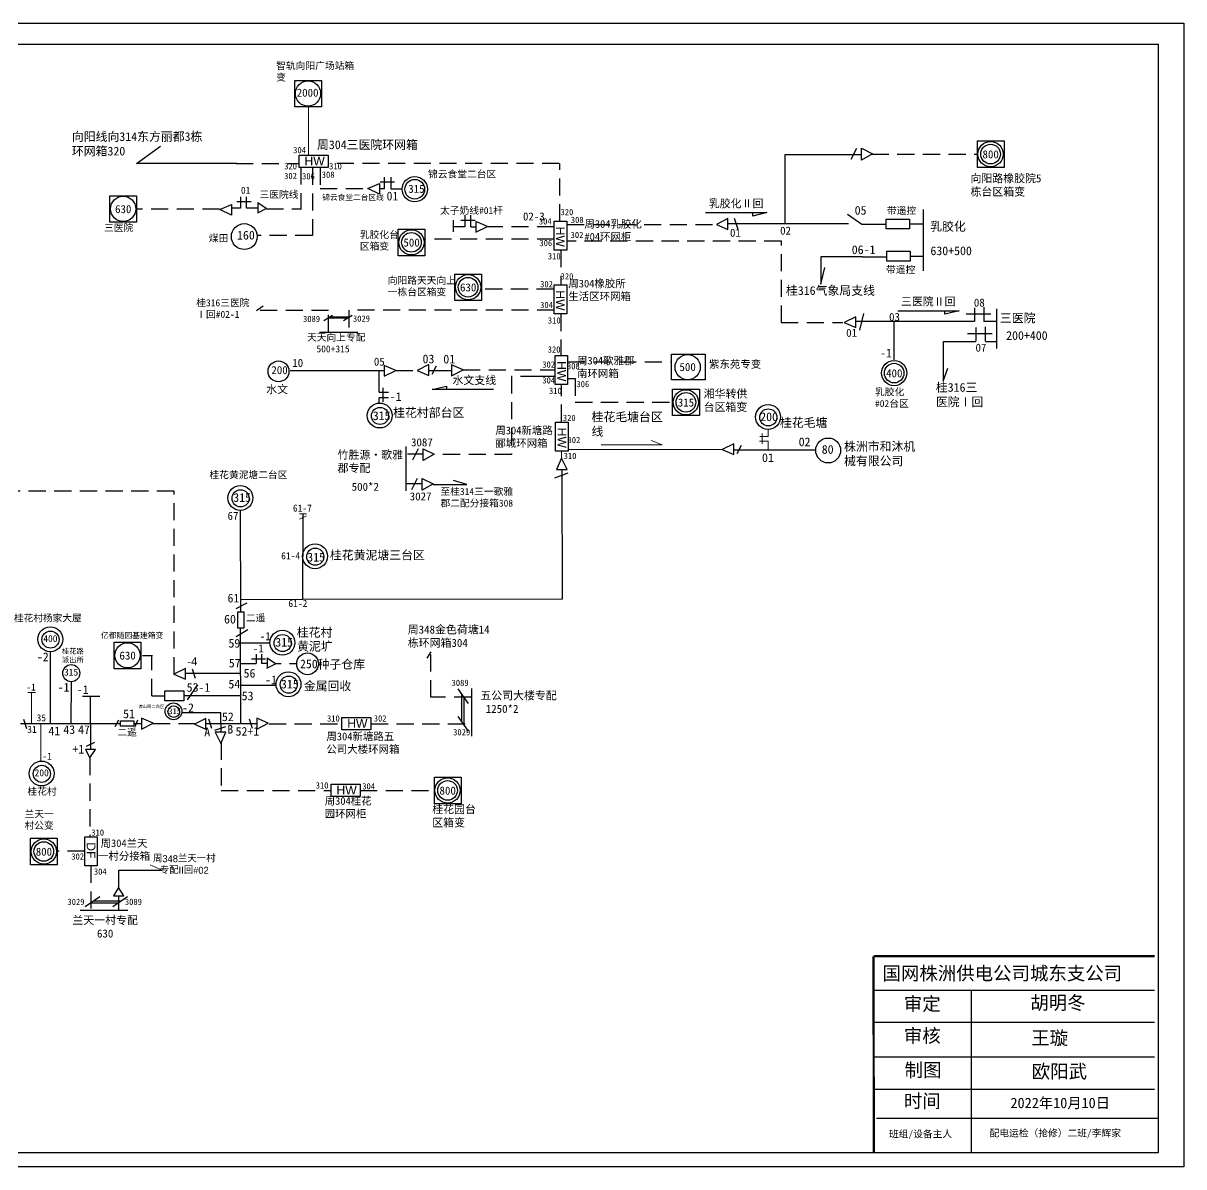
# Model space of a CAD drawing. Extents: x -53 to 460, y -66 to 263.
# Drawn here: x 126.3 to 459.8, y -65.8 to 262.8 of the extents above; entities that cross this region are included whole.
import ezdxf

# ---------------------------------------------------------------- set-up
doc = ezdxf.new("R2010")
doc.units = 0
doc.header["$LTSCALE"] = 0.774411
doc.linetypes.add('DASHED2', pattern=[9.525, 6.35, -3.175])
doc.layers.get('0').update_dxf_attribs({"linetype": 'CONTINUOUS'})
doc.layers.add('0-RefEdit0', color=7, linetype='CONTINUOUS')
doc.layers.add('Layer2', color=1, linetype='CONTINUOUS')
doc.styles.add('hztxt_txtstyle_2.00_0_0', font='', dxfattribs={"height": 2, "bigfont": 'hztxt.shx'})
doc.styles.add('SimSun_txtstyle_1.50_0_0', font='simsun.ttc', dxfattribs={"height": 1.5})
doc.styles.add('SimSun_txtstyle_1.60_0_0', font='', dxfattribs={"height": 1.6})
doc.styles.add('SimSun_txtstyle_1.80_0_0', font='', dxfattribs={"height": 1.8})
doc.styles.add('SimSun_txtstyle_1.98_0_0', font='simsun.ttc', dxfattribs={"height": 1.983748})
doc.styles.add('SimSun_txtstyle_2.00_0_0', font='', dxfattribs={"height": 2})
doc.styles.add('SimSun_txtstyle_2.30_0_0', font='', dxfattribs={"height": 2.3})
doc.styles.add('SimSun_txtstyle_2.50_0_0', font='', dxfattribs={"height": 2.5})
doc.styles.add('SimSun_txtstyle_200.00_0_0200', font='simsun.ttc', dxfattribs={"height": 200})
doc.styles.add('SimSun_txtstyle_3.00_0_0', font='', dxfattribs={"height": 3})
doc.styles.add('SimSun_txtstyle_3.88_0_0', font='simsun.ttc', dxfattribs={"height": 3.884102})
doc.styles.get("Standard").update_dxf_attribs({"font": '', "height": 2.5})
doc.styles.add('字体', font='', dxfattribs={"height": 2.5})
doc.styles.add('宋体_txtstyle_2.00_0_0', font='', dxfattribs={"height": 2})
doc.styles.add('宋体_txtstyle_200.00_0_0200', font='', dxfattribs={"height": 200})
doc.styles.add('宋体_txtstyle_3.00_0_0', font='SIMSUN.TTC', dxfattribs={"height": 3})
doc.styles.get('hztxt_txtstyle_2.00_0_0').set_extended_font_data('hztxt')
doc.styles.get('SimSun_txtstyle_1.60_0_0').set_extended_font_data('SimSun')
doc.styles.get('SimSun_txtstyle_1.80_0_0').set_extended_font_data('SimSun')
doc.styles.get('SimSun_txtstyle_2.00_0_0').set_extended_font_data('SimSun')
doc.styles.get('SimSun_txtstyle_2.30_0_0').set_extended_font_data('SimSun')
doc.styles.get('SimSun_txtstyle_2.50_0_0').set_extended_font_data('SimSun')
doc.styles.get('SimSun_txtstyle_3.00_0_0').set_extended_font_data('SimSun')
doc.styles.get('Standard').set_extended_font_data('SimSun')
doc.styles.get('字体').set_extended_font_data('SimSun')
doc.styles.get('宋体_txtstyle_2.00_0_0').set_extended_font_data('宋体')
doc.styles.get('宋体_txtstyle_200.00_0_0200').set_extended_font_data('宋体')

msp = doc.modelspace()

# ---------------------------------------------------------------- linework, layer by layer
at = {"color": 7, "linetype": 'Continuous', "lineweight": 0, "ltscale": 0.931907}
msp.add_line((208.27, 224.86), (208.27, 238.54), dxfattribs=at)
at = {"color": 0}
for p, q in [((158.83, 222.49), (165.75, 227.4)), ((345.24, 205.18), (345.24, 225.06)), ((345.24, 225.06), (367.07, 225.06)), ((187.64, 222.49), (158.83, 222.49)), ((330.57, 206.78), (331.65, 203.62)), ((193.27, 180.2), (195.28, 181.54)), ((215.13, 178.78), (212.62, 177.27)), ((214.04, 178.07), (219.58, 178.07)), ((214.52, 178.36), (220.07, 178.36)), ((220.8, 178.78), (218.29, 177.27)), ((376.47, 176.86), (376.47, 166.06)), ((211.43, 174.01), (222.47, 174.01)), ((228.5, 162.98), (228.5, 156.73)), ((242.83, 163.01), (249.36, 163.01)), ((188.72, 97.19), (206.64, 97.23)), ((243.43, 82.14), (242.28, 80.29)), ((174.81, 77.22), (175.67, 74.52)), ((188.5, 75.92), (172.87, 75.92)), ((176.34, 72.61), (173.41, 68.31)), ((143.28, 69.38), (148.29, 69.38)), ((172.43, 69.62), (188.77, 69.62)), ((252.35, 61.89), (252.35, 69.75)), ((253, 61.05), (253, 68.89)), ((183.09, 64.6), (171.84, 64.6)), ((183.05, 61.44), (183.05, 64.6)), ((126.34, 62.75), (127.21, 60.06)), ((145.62, 61.43), (145.62, 54.04)), ((179.55, 62.84), (180.42, 60.15)), ((181.31, 59.6), (184.55, 60.63)), ((183.05, 61.53), (183.05, 59.1)), ((188.83, 61.49), (193.41, 61.49)), ((192.19, 60.08), (191.32, 62.78)), ((153.74, 14.43), (153.74, 19.35)), ((153.74, 19.35), (166.19, 19.35)), ((146.62, 10.62), (154.49, 10.62)), ((145.79, 9.97), (153.63, 9.97))]:
    msp.add_line(p, q, dxfattribs=at)
at = {"linetype": 'Continuous'}
for p, q in [((364.19, 223.68), (365.82, 226.88)), ((232.99, 217.09), (228.86, 217.09)), ((230.13, 215.18), (230.13, 218.52)), ((231.88, 218.52), (231.88, 215.18)), ((225.33, 215.3), (228.66, 216.73)), ((228.66, 213.64), (225.33, 215.3)), ((228.66, 216.73), (228.66, 213.64)), ((231.92, 215.18), (235.11, 215.18)), ((182.78, 209.24), (186.11, 210.67)), ((186.11, 210.67), (186.11, 207.58)), ((187.62, 211.48), (191.75, 211.48)), ((188.73, 212.91), (188.73, 209.57)), ((190.48, 209.57), (190.48, 212.91)), ((186.11, 207.58), (182.78, 209.24)), ((188.73, 209.57), (186.19, 209.57)), ((192.07, 209.57), (190.48, 209.57)), ((253.14, 207.61), (253.14, 204.27)), ((254.89, 204.27), (254.89, 207.61)), ((363.19, 207.87), (367.23, 205.02)), ((384.95, 191.65), (384.95, 209.27)), ((249.79, 206.13), (249.79, 202.79)), ((253.09, 204.27), (249.91, 204.27)), ((252.03, 206.18), (256.16, 206.18)), ((259.68, 204.39), (256.35, 205.82)), ((256.35, 205.82), (256.35, 202.72)), ((256.35, 202.72), (259.68, 204.39)), ((363.42, 205.12), (328.9, 205.12)), ((367.23, 205.02), (374.14, 205.02)), ((380.93, 205.09), (384.67, 205.09)), ((367.43, 195.64), (355.48, 195.64)), ((355.48, 195.64), (355.48, 187.79)), ((367.38, 195.64), (374.28, 195.64)), ((381.16, 195.86), (384.9, 195.86)), ((377.57, 180.14), (395.21, 180.14)), ((395.21, 180.14), (391.1, 179.18)), ((406, 180.67), (406, 169.26)), ((365.52, 178.41), (362.19, 176.74)), ((399.55, 177.03), (365.49, 177.03)), ((365.52, 175.32), (365.52, 178.41)), ((391.1, 179.18), (391.1, 179.9)), ((405.85, 177.03), (402.33, 177.03)), ((362.19, 176.74), (365.52, 175.32)), ((390.6, 171.32), (400.01, 171.32)), ((402.76, 171.32), (405.85, 171.32)), ((312.53, 160.27), (312.53, 167.66)), ((312.53, 167.66), (322.24, 167.66)), ((322.24, 167.66), (322.24, 160.27)), ((233.33, 162.98), (230, 164.41)), ((230, 164.41), (230, 161.32)), ((242.83, 164.66), (239.5, 162.99)), ((242.83, 161.57), (242.83, 164.66)), ((243.77, 161.93), (245.04, 164.3)), ((249.36, 164.57), (249.36, 161.48)), ((252.69, 163.14), (249.36, 164.57)), ((230, 161.32), (233.33, 162.98)), ((239.5, 162.99), (242.83, 161.57)), ((249.36, 161.48), (252.69, 163.14)), ((322.24, 160.27), (312.53, 160.27)), ((243.78, 157.54), (247.88, 158.5)), ((261.41, 157.54), (243.78, 157.54)), ((247.88, 158.5), (247.88, 157.78)), ((236.37, 128.4), (236.37, 141.09)), ((238.25, 137.34), (239.88, 140.54)), ((330.46, 141.89), (327.14, 140.22)), ((327.14, 140.22), (330.46, 138.79)), ((330.44, 140.21), (354.06, 140.15)), ((330.46, 138.79), (330.46, 141.89)), ((331.4, 139.15), (332.67, 141.53)), ((241.19, 138.9), (236.72, 138.9)), ((280.95, 137.81), (279.52, 134.49)), ((282.62, 134.49), (280.95, 137.81)), ((279.05, 132.11), (282.85, 133.53)), ((279.52, 134.49), (282.62, 134.49)), ((281.24, 97.23), (281.12, 134.4)), ((240.91, 130.37), (236.44, 130.37)), ((237.97, 128.81), (239.6, 132.01)), ((188.78, 93.56), (188.68, 122.76)), ((206.64, 97.23), (206.69, 121.74)), ((190.53, 96.12), (187.41, 94.48)), ((190.87, 88.43), (187.47, 86.45)), ((188.77, 61.52), (188.72, 89.03)), ((188.81, 84.74), (197.29, 84.74)), ((172.93, 77.37), (169.61, 75.7)), ((172.93, 74.27), (172.93, 77.37)), ((188.83, 72.52), (199.01, 72.52)), ((251.21, 71.49), (254.11, 67.27)), ((255.13, 71.58), (255.13, 57.88)), ((251.21, 63.57), (254.11, 59.35)), ((125.54, 61.53), (154.19, 61.5)), ((146.77, 56.11), (144.36, 54.95)), ((148.31, 11.76), (144.09, 8.86)), ((156.22, 11.76), (152.01, 8.86)), ((156.31, 7.84), (142.62, 7.84)), ((370.66, -15.06), (451.4, -15.06)), ((398.68, -15.07), (398.68, -61.86)), ((370.66, -24.26), (451.4, -24.26)), ((370.66, -34.29), (451.4, -34.29)), ((370.66, -43.49), (451.4, -43.49)), ((371.46, -51.89), (452.21, -51.89))]:
    msp.add_line(p, q, dxfattribs=at)
at = {"linetype": 'DASHED2'}
for p, q in [((370.08, 225.13), (400.35, 225.13)), ((187.46, 222.48), (205.51, 222.48)), ((206.06, 221.31), (206.06, 209.28)), ((209.37, 221.23), (209.37, 201.72)), ((211.61, 221.26), (211.61, 215.3)), ((280.3, 222.48), (213.91, 222.48)), ((280.51, 205.83), (280.51, 222.44)), ((211.61, 215.3), (225.32, 215.3)), ((182.69, 209.28), (159.13, 209.28)), ((196.12, 209.38), (206.24, 209.38)), ((278.9, 204.27), (259.77, 204.27)), ((282.56, 204.95), (325.47, 204.95)), ((209.37, 201.72), (193.38, 201.72)), ((278.86, 200.68), (242.42, 200.68)), ((344.16, 200.14), (282.55, 200.14)), ((344.16, 176.74), (344.16, 200.14)), ((280.75, 197.53), (280.75, 187.56)), ((278.73, 186.31), (257.66, 186.31)), ((214.02, 180.2), (193.27, 180.2)), ((214.02, 174.01), (214.02, 180.2)), ((278.86, 180.28), (219.88, 180.28)), ((219.88, 180.28), (219.88, 174.01)), ((280.75, 179.23), (280.75, 167.22)), ((344.05, 176.72), (361.77, 176.72)), ((282.77, 165.46), (312.48, 165.46)), ((274.13, 161.23), (266.58, 161.23)), ((266.58, 161.23), (266.58, 138.86)), ((282.72, 160.65), (284.92, 160.65)), ((284.92, 160.65), (284.92, 153.87)), ((280.98, 148.24), (280.98, 158.79)), ((284.92, 153.87), (312.08, 153.87)), ((266.58, 138.86), (244.52, 138.86)), ((169.64, 128.31), (100.96, 128.31)), ((243.43, 69.09), (243.43, 82.14)), ((254.99, 69.09), (243.43, 69.09)), ((196.89, 61.48), (217.83, 61.48)), ((226.2, 61.42), (255.03, 61.42)), ((183.17, 56.03), (183.17, 42.28)), ((145.43, 51.65), (145.43, 29.1)), ((183.17, 42.28), (214.65, 42.28)), ((223.11, 42.27), (244.2, 42.27)), ((143.96, 24.82), (136.08, 24.82)), ((145.74, 20.65), (145.74, 7.84)), ((153.66, 12.01), (153.66, 7.84))]:
    msp.add_line(p, q, dxfattribs=at)
for p, q in [((230.13, 215.18), (228.66, 215.18)), ((254.89, 204.27), (256.35, 204.27)), ((355.48, 187.79), (356.63, 192.55)), ((366.73, 174.6), (367.87, 179.36)), ((390.6, 171.32), (390.6, 159.92)), ((390.6, 159.92), (391.94, 163.67)), ((279.08, 161.23), (274.13, 161.23)), ((244.09, 130.2), (253.74, 130.2)), ((253.74, 130.2), (249.91, 131.35))]:
    msp.add_line(p, q)
at = {"color": 0, "linetype": 'Continuous'}
for p, q in [((193.68, 211.22), (193.68, 208.29)), ((196.07, 209.55), (193.7, 211.19)), ((193.72, 209.6), (192.13, 209.6)), ((193.68, 208.29), (196.07, 209.55)), ((322.37, 208.32), (340.01, 208.32)), ((340.01, 208.32), (335.9, 207.35)), ((335.9, 207.35), (335.9, 208.07)), ((328.8, 206.62), (325.47, 204.95)), ((325.47, 204.95), (328.8, 203.52)), ((328.8, 203.52), (328.8, 206.62)), ((399.61, 180.99), (399.61, 177)), ((402.33, 181.19), (402.33, 177)), ((404.33, 179.17), (397.25, 179.17)), ((404.75, 173.52), (397.67, 173.52)), ((400.03, 175.34), (400.03, 171.35)), ((402.75, 175.54), (402.75, 171.35)), ((229.76, 153.97), (229.76, 157.98)), ((228.52, 153.51), (228.52, 155.1)), ((231.21, 156.64), (228.53, 156.64)), ((231.21, 155.1), (228.53, 155.1)), ((134.07, 82.18), (134.06, 61.77)), ((193.25, 81.42), (193.25, 78.75)), ((194.8, 81.42), (194.8, 78.75)), ((196.35, 80.36), (196.35, 77.42)), ((198.74, 78.68), (196.37, 80.32)), ((193.25, 78.71), (188.76, 78.71)), ((195.93, 79.98), (191.91, 79.98)), ((196.38, 78.73), (194.8, 78.73)), ((196.26, 77.44), (198.74, 78.68)), ((200.4, 78.68), (198.73, 78.68)), ((204.86, 78.68), (202.78, 78.68)), ((140.02, 73.44), (140.01, 61.49)), ((169.61, 75.7), (172.93, 74.27)), ((145.62, 61.43), (145.62, 69.38)), ((153.64, 62.5), (152.64, 60.56)), ((158.06, 61.51), (160.19, 61.52)), ((159.14, 62.45), (158.36, 60.62)), ((163.6, 61.62), (160.27, 63.05)), ((160.27, 63.05), (160.27, 59.95)), ((160.27, 59.95), (163.6, 61.62)), ((178.79, 62.99), (175.47, 61.32)), ((175.47, 61.32), (178.79, 59.89)), ((178.78, 61.51), (188.61, 61.52)), ((178.79, 59.89), (178.79, 62.99)), ((196.7, 61.6), (193.38, 63.03)), ((193.38, 63.03), (193.38, 59.93)), ((193.38, 59.93), (196.7, 61.6)), ((184.54, 59.09), (181.44, 59.09)), ((181.44, 59.09), (183.11, 55.76)), ((183.11, 55.76), (184.54, 59.09)), ((144.17, 54.04), (145.43, 51.65)), ((147.1, 54.04), (144.17, 54.04)), ((145.43, 51.65), (147.07, 54.02)), ((153.7, 14.41), (152.26, 12.03)), ((155.17, 12.02), (153.7, 14.41)), ((152.23, 12.02), (155.17, 12.02))]:
    msp.add_line(p, q, dxfattribs=at)
at = {"color": 7}
msp.add_line((202.96, 162.98), (230, 162.98), dxfattribs=at)
at = {"color": 7, "linetype": 'DASHED2'}
for p, q in [((233.33, 162.98), (239.5, 162.98)), ((252.69, 163.15), (279.01, 163.15))]:
    msp.add_line(p, q, dxfattribs=at)
at = {"color": 7, "linetype": 'Continuous', "lineweight": 0, "ltscale": 0.206604}
for p, q in [((340.32, 143.99), (337.95, 143.99)), ((338.63, 143.99), (338.63, 144.9)), ((338.63, 143.99), (338.63, 141.91))]:
    msp.add_line(p, q, dxfattribs=at)
at = {"color": 7, "linetype": 'Continuous', "lineweight": 0, "ltscale": 0.669398}
for p, q in [((340.32, 146.04), (340.32, 143.99)), ((340.34, 142.7), (337.84, 142.7)), ((340.34, 140.15), (340.34, 142.7))]:
    msp.add_line(p, q, dxfattribs=at)
at = {"color": 7, "linetype": 'Continuous', "lineweight": 0, "ltscale": 0.527818}
msp.add_line((327.14, 140.22), (282.83, 140.22), dxfattribs=at)
at = {"color": 7, "linetype": 'Continuous', "lineweight": 0, "ltscale": 0.956502}
for p, q in [((292.38, 141.64), (309.88, 141.64)), ((309.88, 141.64), (306.72, 142.88))]:
    msp.add_line(p, q, dxfattribs=at)
at = {"color": 7, "linetype": 'Continuous', "lineweight": 0, "ltscale": 0.12747}
msp.add_line((280.95, 137.81), (280.95, 139.77), dxfattribs=at)
at = {"color": 0, "linetype": 'DASHED2'}
for p, q in [((169.7, 75.71), (169.64, 128.31)), ((163.4, 81), (160.56, 81)), ((163.22, 69.45), (163.22, 80.99)), ((163.23, 69.52), (166.85, 69.52)), ((163.55, 61.51), (175.48, 61.52))]:
    msp.add_line(p, q, dxfattribs=at)
at = {"color": 7, "linetype": 'Continuous', "lineweight": 0, "ltscale": 0.101457}
msp.add_line((207.73, 121.24), (205.63, 120.25), dxfattribs=at)
at = {"color": 7, "linetype": 'Continuous', "lineweight": 0, "ltscale": 0.11834}
msp.add_line((205.7, 121.74), (207.68, 121.74), dxfattribs=at)
at = {"color": 7, "linetype": 'Continuous', "lineweight": 0, "ltscale": 1.519255}
msp.add_line((206.64, 97.23), (281.24, 97.23), dxfattribs=at)
at = {"color": 7, "linetype": 'Continuous', "lineweight": 0, "ltscale": 0.682121}
for p, q in [((127.6, 70.46), (129.78, 70.46)), ((128.69, 61.53), (128.69, 70.46))]:
    msp.add_line(p, q, dxfattribs=at)
at = {"color": 7, "linetype": 'Continuous', "lineweight": 0, "ltscale": 0.501379}
msp.add_line((131.3, 61.53), (131.3, 50.78), dxfattribs=at)
at = {"color": 7, "linetype": 'Continuous', "lineweight": 0, "ltscale": 0.60003}
msp.add_line((166.19, 19.35), (162.75, 20.88), dxfattribs=at)
at = {"color": 0}
for points in [[(-53.36, 262.76), (459.78, 262.76), (459.78, -65.84), (-53.36, -65.84)], [(-45.38, 256.7), (452.4, 256.7), (452.4, -61.86), (-45.38, -61.86)], [(204.32, 246.33), (212, 246.33), (212, 238.72), (204.32, 238.72)], [(400.46, 228.93), (408.14, 228.93), (408.14, 221.31), (400.46, 221.31)], [(151.2, 213.19), (158.88, 213.19), (158.88, 205.57), (151.2, 205.57)], [(234.05, 203.57), (241.73, 203.57), (241.73, 195.96), (234.05, 195.96)], [(250.32, 190.68), (258, 190.68), (258, 183.07), (250.32, 183.07)], [(312.9, 157.6), (320.58, 157.6), (320.58, 149.99), (312.9, 149.99)], [(152.45, 84.9), (160.12, 84.9), (160.12, 77.29), (152.45, 77.29)], [(166.95, 70.96), (172.42, 70.96), (172.42, 68.03), (166.95, 68.03)], [(244.43, 46.09), (252.1, 46.09), (252.1, 38.48), (244.43, 38.48)], [(128.4, 28.55), (136.08, 28.55), (136.08, 20.93), (128.4, 20.93)]]:
    msp.add_lwpolyline(points, close=True, dxfattribs=at)
at = {"linetype": 'Continuous'}
for points in [[(205.55, 224.86), (213.88, 224.86), (213.88, 221.29), (205.55, 221.29)], [(282.47, 205.86), (282.47, 197.52), (278.9, 197.52), (278.9, 205.86)], [(374.21, 206.46), (380.93, 206.46), (380.93, 203.64), (374.21, 203.64)], [(374.44, 197.23), (381.16, 197.23), (381.16, 194.41), (374.44, 194.41)], [(282.47, 187.56), (282.47, 179.23), (278.9, 179.23), (278.9, 187.56)], [(282.72, 167.23), (282.72, 158.9), (279.15, 158.9), (279.15, 167.23)], [(282.83, 148.1), (282.83, 139.77), (279.27, 139.77), (279.27, 148.1)], [(187.92, 88.97), (187.92, 93.61), (189.72, 93.61), (189.72, 88.97)], [(217.81, 63.28), (226.14, 63.28), (226.14, 59.71), (217.81, 59.71)], [(214.73, 44.13), (223.06, 44.13), (223.06, 40.56), (214.73, 40.56)], [(147.53, 28.98), (147.53, 20.65), (143.96, 20.65), (143.96, 28.98)]]:
    msp.add_lwpolyline(points, close=True, dxfattribs=at)
at = {"color": 0, "linetype": 'Continuous'}
msp.add_lwpolyline([(154.19, 62.34), (158.03, 62.34), (158.03, 60.78), (154.19, 60.78)], close=True, dxfattribs=at)
at = {"linetype": 'Continuous', "const_width": 0.647}
for points in [[(370.61, -5.34), (370.72, -61.86)], [(370.66, -5.34), (451.4, -5.34)]]:
    msp.add_lwpolyline(points, dxfattribs=at)
at = {"color": 0}
for centre, radius in [((208.12, 242.55), 3.63), ((404.26, 225.14), 3.63), ((404.26, 225.14), 2.82), ((238.8, 215.06), 3.63), ((238.8, 215.06), 2.82), ((155, 209.4), 3.63), ((237.85, 199.79), 3.63), ((237.85, 199.79), 2.82), ((254.12, 186.9), 3.63), ((254.12, 186.9), 2.82), ((376.56, 162.23), 3.63), ((376.56, 162.23), 2.82), ((316.7, 153.82), 3.63), ((316.7, 153.82), 2.82), ((156.25, 81.12), 3.63), ((248.22, 42.31), 3.63), ((248.22, 42.31), 2.82), ((132.2, 24.76), 3.63), ((132.2, 24.76), 2.82)]:
    msp.add_circle(centre, radius, dxfattribs=at)
at = {"color": 7}
msp.add_circle((189.81, 201.44), 3.72, dxfattribs=at)
at = {"linetype": 'Continuous'}
for centre, radius in [((317.22, 163.93), 3.63), ((228.74, 150.03), 3.58), ((228.81, 149.91), 2.46), ((340.32, 149.61), 3.58), ((340.39, 149.49), 2.46), ((357.59, 139.99), 3.58), ((188.68, 126.34), 3.58), ((188.75, 126.22), 2.46), ((210.13, 109.58), 3.58), ((210.2, 109.46), 2.46), ((200.76, 84.76), 3.58), ((200.83, 84.65), 2.46), ((207.99, 78.67), 3.13), ((202.51, 72.81), 3.58), ((202.58, 72.7), 2.46), ((169.47, 65.03), 2.42), ((169.52, 64.95), 1.66)]:
    msp.add_circle(centre, radius, dxfattribs=at)
msp.add_circle((199.65, 162.72), 3)
at = {"color": 0, "linetype": 'Continuous'}
for centre, radius in [((134.07, 85.75), 3.58), ((134.13, 85.64), 2.46), ((140.09, 75.99), 2.46), ((131.57, 47.17), 3.58), ((131.64, 47.06), 2.46)]:
    msp.add_circle(centre, radius, dxfattribs=at)
at = {"layer": '0-RefEdit0', "color": 0, "ltscale": 2}
for p, q in [((367.14, 223.43), (367.14, 226.83)), ((367.14, 226.83), (370.33, 225.24)), ((370.33, 225.24), (367.14, 223.43)), ((241.19, 137.09), (241.19, 140.49)), ((241.19, 140.49), (244.38, 138.9)), ((244.38, 138.9), (241.19, 137.09)), ((240.91, 131.97), (244.1, 130.37)), ((240.91, 128.56), (240.91, 131.97)), ((244.1, 130.37), (240.91, 128.56))]:
    msp.add_line(p, q, dxfattribs=at)

# ---------------------------------------------------------------- texts
at = {"color": 7, "attachment_point": 1}
for s, insert, char_height, width, style in [('智轨向阳广场站箱变', (198.97, 251.56), 2, 22.5262, 'SimSun_txtstyle_2.00_0_0'), ('2000', (204.88, 243.94), 2.3, 4.8377, 'SimSun_txtstyle_2.30_0_0'), ('630+500', (386.98, 198.61), 2.5, 15.1529, '字体'), ('{\\H1.375x;周304新塘路郦城环网箱}', (261.95, 146.85), 1.6, 17.5774, 'SimSun_txtstyle_1.60_0_0'), ('02', (349.12, 143.72), 2.5, 17.4053, 'SimSun_txtstyle_2.50_0_0'), ('01', (338.58, 139.17), 2.5, 17.4053, 'SimSun_txtstyle_2.50_0_0'), ('61-7', (203.78, 124.43), 2, 17.4053, 'SimSun_txtstyle_2.00_0_0'), ('67', (185, 122.37), 2.3, 16.4292, 'SimSun_txtstyle_2.30_0_0'), ('61-4', (200.41, 110.73), 2, 17.4053, 'SimSun_txtstyle_2.00_0_0'), ('61-2', (202.48, 97.04), 2, 17.4053, 'SimSun_txtstyle_2.00_0_0')]:
    msp.add_mtext(s, dxfattribs=dict(at, insert=insert, char_height=char_height, width=width, style=style))
at = {"color": 7}
for s, insert, char_height, width, attachment_point in [('{\\C1;向阳线向314东方丽都3栋环网箱320}', (140.27, 231.42), 2.5, 39.479, 1), ('周304三医院环网箱', (210.71, 229.08), 2.5, 39.479, 1), ('锦云食堂二台区', (242.6, 220.4), 2, 22.5262, 1), ('向阳路橡胶院5栋台区箱变', (398.49, 219.33), 2.3, 22.727, 1), ('01', (188.85, 215.76), 2, 22.5262, 1), ('三医院线', (194.19, 214.54), 2, 22.5262, 1), ('锦云食堂二台区线', (212.22, 213.5), 1.576, 18.556, 1), ('01', (230.69, 214.34), 2.5, 13.7195, 1), ('太子奶线#01杆', (246.07, 209.95), 2, 22.5262, 1), ('{\\fSimSun|b0|i0|c134|p2;05}', (365.21, 210.25), 2.5, 13.7195, 1), ('三医院', (149.51, 205), 2, 22.5262, 1), ('{\\fSimSun|b0|i0|c134|p2;\\H1.375x;周304乳胶化#04环网柜}', (287.55, 206.17), 1.6, 17.5774, 1), ('煤田', (179.62, 201.99), 2, 22.5262, 1), ('160', (187.73, 203.1), 2.5, 13.3099, 1), ('{\\fSimSun|b0|i0|c134|p2;乳胶化台\\P区箱变}', (223.02, 203), 2, 22.5262, 1), ('06-1', (364.37, 198.92), 2.5, 13.7195, 1), ('向阳路天天向上一栋台区箱变', (231.03, 189.86), 2, 20.672, 1), ('{\\H1.375x;周304橡胶所生活区环网箱}', (282.92, 189.04), 1.6, 19.154, 1), ('{\\fSimSun|b0|i0|c134|p2;桂316气象局支线}', (345.47, 187.18), 2.5, 29.8762, 1), ('桂316三医院Ⅰ回#02-1', (176.01, 183.43), 2, 17.6885, 1), ('{\\fSimSun|b0|i0|c134|p2;三医院}', (406.95, 179.28), 2.5, 21.2959, 1), ('天天向上专配\\P  500+315', (207.83, 173.5), 2, 20.672, 1), ('{\\fSimSun|b0|i0|c134|p2;200+400}', (408.74, 174.27), 2.5, 14.8309, 1), ('{\\fSimSun|b0|i0|c134|p2;03}', (241.03, 167.54), 2.5, 14.5386, 1), ('{\\fSimSun|b0|i0|c134|p2;01}', (247, 167.49), 2.5, 14.5386, 1), ('{\\H1.375x;周304歌雅郡南环网箱}', (285.42, 166.9), 1.6, 17.5774, 1), ('-1', (372.49, 169.23), 2.5, 17.4053, 1), ('{\\fSimSun|b0|i0|c134|p2;湘华转供\\P台区箱变}', (321.8, 157.44), 2.3, 19.0359, 1), ('桂316三医院Ⅰ回', (388.54, 159.36), 2.5, 13.956, 1), ('{\\fSimSun|b0|i0|c134|p2;竹胜源·歌雅\\P郡专配}', (216.62, 139.9), 2.3, 28.8075, 1), ('周348金色荷塘14栋环网箱304', (236.79, 89.68), 2.3, 23.9034, 1), ('-1', (194.25, 87.76), 2.3, 16.4292, 1), ('-1', (192.26, 84.27), 2.3, 16.4292, 1), ('{\\fArial|b0|i0|c0|p32;-4}', (173.44, 80.52), 2.3, 16.4292, 1), ('五公司大楼专配\\P 1250*2', (257.64, 70.73), 2.3, 30.1431, 1), ('{\\H1.375x;周304新塘路五公司大楼环网箱}', (213.4, 58.92), 1.6, 22.341, 1), ('{\\H1.375x;周304桂花园环网柜}', (212.91, 40.39), 1.6, 14.3568, 1), ('桂花园台区箱变', (243.82, 38.04), 2.3, 13.84, 1), ('{\\fSimSun|b0|i0|c134|p2;\\H1.375x;周304兰天\\P一村分接箱}', (155.26, 25.17), 1.6, 17.5774, 5), ('{\\fSimSun|b0|i0|c134|p2;兰天一村专配\\P630}', (149.83, 6.17), 2.3, 20.9689, 2)]:
    msp.add_mtext(s, dxfattribs=dict(at, insert=insert, char_height=char_height, width=width, attachment_point=attachment_point))
at = {"linetype": 'Continuous', "attachment_point": 1}
for s, insert, char_height, width, style in [('304', (203.86, 227.2), 1.8, 5.6554, 'SimSun_txtstyle_1.80_0_0'), ('320', (201.28, 222.56), 1.8, 5.6554, 'SimSun_txtstyle_1.80_0_0'), ('{\\H0.8x;乳胶化#02台区}', (371.05, 157.8), 2.5, 12.2917, '字体'), ('桂花村部台区', (232.58, 152.1), 2.5, 23.0407, '字体'), ('桂花毛塘台区线', (289.6, 150.87), 2.5, 21.1253, 'SimSun_txtstyle_2.50_0_0'), ('桂花毛塘', (343.74, 149.23), 2.5, 21.1253, '字体'), ('302', (282.69, 143.89), 1.8, 5.6554, 'SimSun_txtstyle_1.80_0_0'), ('株洲市和沐机械有限公司', (362.15, 142.37), 2.5, 21.1253, '字体'), ('{\\fSimSun|b0|i0|c134|p2;\\H0.8x;桂花黄泥塘二台区}', (179.8, 134.01), 2.5, 24.25, '字体'), ('桂花黄泥塘三台区', (214.42, 111.16), 2.5, 29.8928, '字体'), ('桂花村', (204.9, 88.95), 2.5, 21.1253, '字体'), ('黄泥圹', (204.99, 84.95), 2.5, 21.1253, '字体'), ('种子仓库', (210.89, 79.78), 2.5, 21.1253, '字体'), ('金属回收', (206.91, 73.53), 2.5, 21.1253, '字体'), ('-2', (171.94, 67.3), 2.5, 5.7672, '字体'), ('+1', (140.41, 55.41), 2.5, 5.7672, '字体'), ('国网株洲供电公司城东支公司', (373.2, -8.3), 3.8841, 106.1887, 'SimSun_txtstyle_3.88_0_0'), ('审定', (379.33, -17.08), 3.884, 30.3756, '字体'), ('胡明冬', (415.67, -16.75), 3.884, 30.3756, 'SimSun_txtstyle_3.88_0_0'), ('审核', (379.33, -26.23), 3.884, 30.3756, '字体'), ('王璇', (415.94, -26.87), 3.884, 42.7949, 'SimSun_txtstyle_3.00_0_0'), ('制图', (379.54, -36.09), 3.884, 30.3756, '字体'), ('欧阳武', (416.09, -36.49), 3.884, 30.3756, 'SimSun_txtstyle_3.88_0_0'), ('时间', (379.33, -45), 3.884, 30.3756, '字体')]:
    msp.add_mtext(s, dxfattribs=dict(at, insert=insert, char_height=char_height, width=width, style=style))
at = {"color": 0, "attachment_point": 1}
for s, insert, char_height, width in [('{\\fArial|b0|i0|c0|p32;HW}', (207.11, 224.39), 2.5, 4.8377), ('800', (401.94, 226.23), 2.3, 4.8377), ('315', (236.92, 216.32), 2.3, 4.8377), ('630', (152.68, 210.49), 2.3, 4.8377), ('{\\fSimSun|b0|i0|c134|p2;乳胶化Ⅱ回}', (323.29, 212.11), 2.3, 16.4292), ('{\\fSimSun|b0|i0|c134|p2;01}', (329.38, 203.7), 2.3, 16.4292), ('02', (343.78, 204.3), 2.3, 16.4292), ('500', (235.54, 200.88), 2.3, 4.8377), ('630', (251.8, 187.99), 2.3, 4.8377), ('400', (374.24, 163.32), 2.3, 4.8377), ('315', (314.38, 154.91), 2.3, 4.8377), ('630', (153.93, 82.21), 2.3, 4.8377), ('{\\fArial|b0|i0|c0|p32;HW}', (219.38, 62.79), 2.5, 4.8377), ('{\\fArial|b0|i0|c0|p32;HW}', (216.3, 43.64), 2.5, 4.8377), ('800', (245.91, 43.4), 2.3, 4.8377), ('800', (129.88, 25.85), 2.3, 4.8377)]:
    msp.add_mtext(s, dxfattribs=dict(at, insert=insert, char_height=char_height, width=width))
at = {"linetype": 'Continuous', "attachment_point": 1}
for s, insert, char_height, width in [('310', (214.18, 222.56), 1.8, 5.6554), ('302', (201.26, 219.75), 1.8, 5.6554), ('306', (206.43, 219.69), 1.8, 5.6554), ('308', (212.07, 220.13), 1.8, 5.6554), ('320', (280.69, 209.38), 1.8, 5.6554), ('308', (283.65, 207.16), 1.8, 5.6554), ('304', (274.46, 206.72), 1.8, 5.6554), ('乳胶化', (386.91, 205.6), 2.5, 18.1385), ('306', (274.62, 200.5), 1.8, 5.6554), ('302', (283.58, 202.81), 1.8, 5.6554), ('310', (277.04, 196.71), 1.8, 5.6554), ('320', (280.69, 190.92), 1.8, 5.6554), ('302', (274.83, 188.67), 1.8, 5.6554), ('304', (274.82, 182.69), 1.8, 5.6554), ('3089', (206.69, 178.7), 1.8, 5.6554), ('3029', (221.03, 178.78), 1.8, 5.6554), ('310', (277.04, 178.25), 1.8, 5.6554), ('320', (277, 169.91), 1.8, 5.6554), ('302', (275.44, 165.59), 1.8, 5.6554), ('308', (282.52, 165.12), 1.8, 5.6554), ('304', (275.44, 161.04), 1.8, 5.6554), ('310', (277.36, 158.04), 1.8, 5.6554), ('306', (285.25, 159.97), 1.8, 5.6554), ('-1', (231.62, 156.71), 2.5, 5.6554), ('315', (226.72, 151.22), 2.5, 5.6554), ('320', (281.35, 150.25), 1.8, 5.6554), ('200', (338.07, 150.93), 2.5, 5.6554), ('80', (355.75, 141.54), 2.5, 5.6554), ('310', (281.59, 139.33), 1.8, 5.6554), ('315', (186.64, 127.71), 2.5, 5.6554), ('315', (207.9, 110.57), 2.5, 5.6554), ('61', (185, 98.82), 2.5, 15.0773), ('桂花村杨家大屋', (123.63, 92.84), 1.984, 19.8904), ('60', (184, 92.77), 2.5, 15.0773), ('亿都随园基建箱变', (148.62, 87.65), 1.6, 19.8904), ('59', (185.26, 85.84), 2.5, 5.6554), ('315', (198.72, 86.13), 2.5, 5.6554), ('57', (185.36, 80.15), 2.5, 5.6554), ('56', (189.61, 77.22), 2.5, 5.6554), ('250', (205.81, 79.91), 2.5, 5.6554), ('-1', (195.8, 75.31), 2.5, 5.6554), ('3089', (249.37, 74.13), 1.8, 5.6554), ('-1', (141.69, 72.5), 2.5, 5.6554), ('谭山园二台区', (159.39, 66.87), 0.884, 10.9936), ('310', (213.58, 63.89), 1.8, 5.6554), ('302', (227.02, 63.9), 1.8, 5.6554), ('47', (142.05, 61.02), 2.5, 5.6554), ('3029', (249.83, 59.93), 1.8, 5.6554), ('310', (210.33, 44.65), 1.8, 5.6554), ('304', (223.71, 44.39), 1.8, 5.6554), ('{\\fSimSun|b0|i0|c134|p2;兰天一\\P村公变}', (126.69, 36.55), 1.9837, 19.8904), ('310', (145.84, 31.11), 1.8, 5.6554), ('304', (146.59, 19.9), 1.8, 5.6554), ('3029', (138.99, 11.2), 1.8, 5.6554), ('3089', (155.5, 11.2), 1.8, 5.6554)]:
    msp.add_mtext(s, dxfattribs=dict(at, insert=insert, char_height=char_height, width=width))
at = {"attachment_point": 1, "style": '字体'}
for s, insert, char_height, width in [('带遥控', (374.48, 209.93), 2, 16.4292), ('带遥控', (374.23, 192.95), 2, 16.4292), ('{\\fSimSun|b0|i0|c134|p2;\\H0.88x;紫东苑专变}', (323.35, 165.91), 2.5, 19.2429)]:
    msp.add_mtext(s, dxfattribs=dict(at, insert=insert, char_height=char_height, width=width))
at = {"attachment_point": 1}
for s, insert, char_height, width in [('02-3', (269.89, 208.38), 2.3, 16.4292), ('{\\fSimSun|b0|i0|c134|p2;三医院Ⅱ回}', (378.49, 183.94), 2.3, 16.4292), ('{\\fSimSun|b0|i0|c134|p2;08}', (399.46, 183.62), 2.3, 16.4292), ('03', (375.08, 179.5), 2.3, 16.4292), ('{\\fSimSun|b0|i0|c134|p2;01}', (362.76, 174.95), 2.3, 16.4292), ('07', (399.93, 170.68), 2.3, 16.4292), ('200', (197.59, 164.23), 2.3, 4.8377), ('{\\fSimSun|b0|i0|c134|p2;10}', (203.6, 166.3), 2.3, 4.8377), ('{\\fSimSun|b0|i0|c134|p2;05}', (227.05, 166.66), 2.3, 4.8377), ('500', (314.86, 165.12), 2.3, 4.8377), ('{\\fSimSun|b0|i0|c134|p2;水文支线}', (249.64, 161.31), 2.3, 16.4292), ('{\\fSimSun|b0|i0|c134|p2;水文}', (196.11, 158.71), 2.3, 16.4292), ('{\\fSimSun|b0|i0|c134|p2;3087}', (237.72, 143.48), 2.3, 10.9633), ('{\\fSimSun|b0|i0|c134|p2;500*2}', (220.67, 130.71), 2.3, 19.0133), ('{\\fSimSun|b0|i0|c134|p2;3027}', (237.35, 127.94), 2.3, 10.9633), ('{\\fSimSun|b0|i0|c134|p2;至桂314三一歌雅郡二配分接箱308}', (246.17, 129.19), 2, 23.5152)]:
    msp.add_mtext(s, dxfattribs=dict(at, insert=insert, char_height=char_height, width=width))
at = {"color": 0, "char_height": 2.5, "width": 4.8377, "attachment_point": 1, "rotation": 270}
for s, insert in [('{\\fArial|b0|i0|c0|p32;HW}', (281.91, 204.29)), ('{\\fArial|b0|i0|c0|p32;HW}', (281.91, 186)), ('{\\fArial|b0|i0|c0|p32;HW}', (282.23, 165.66)), ('{\\fArial|b0|i0|c0|p32;HW}', (282.35, 146.53)), ('{\\fArial|b0|i0|c0|p32;DF}', (147.04, 27.41))]:
    msp.add_mtext(s, dxfattribs=dict(at, insert=insert))
at = {"color": 2, "linetype": 'Continuous', "true_color": 0xffff00, "insert": (190.3, 92.86), "char_height": 1.984, "width": 19.8904, "attachment_point": 1, "style": 'SimSun_txtstyle_1.98_0_0'}
msp.add_mtext('二遥', dxfattribs=at)
at = {"color": 7, "linetype": 'Continuous', "attachment_point": 1}
for s, insert, char_height, width, style in [('400', (132.05, 86.94), 2, 5.6554, 'SimSun_txtstyle_2.00_0_0'), ('315', (138, 77.29), 2, 5.6554, 'SimSun_txtstyle_2.00_0_0'), ('-1', (127.18, 73.01), 2, 5.6554, 'SimSun_txtstyle_2.00_0_0'), ('-1', (136.16, 73.2), 2.5, 5.6554, 'SimSun_txtstyle_2.50_0_0'), ('35', (130.12, 64.17), 2, 5.6554, 'SimSun_txtstyle_2.00_0_0'), ('31', (127.44, 60.84), 2, 5.6554, 'SimSun_txtstyle_2.00_0_0'), ('43', (137.81, 61.01), 2.5, 5.6554, 'SimSun_txtstyle_2.50_0_0'), ('-1', (131.78, 53.14), 2, 5.6554, 'SimSun_txtstyle_2.00_0_0'), ('200', (129.55, 48.36), 2, 5.6554, 'SimSun_txtstyle_2.00_0_0'), ('2022年10月10日', (409.97, -45.99), 3, 30.3756, '宋体_txtstyle_3.00_0_0')]:
    msp.add_mtext(s, dxfattribs=dict(at, insert=insert, char_height=char_height, width=width, style=style))
at = {"color": 0, "linetype": 'Continuous', "attachment_point": 1}
for s, insert, char_height, width in [('-2', (130.21, 81.94), 2.5, 5.6554), ('54', (185.24, 74.11), 2.5, 5.6554), ('315', (200.34, 74.12), 2.5, 5.6554), ('315', (168, 65.91), 1.689, 3.8197), ('41', (133.52, 60.62), 2.5, 5.6554), ('A', (178.31, 60.34), 2.5, 5.6554), ('B', (184.92, 61.12), 2.5, 5.6554)]:
    msp.add_mtext(s, dxfattribs=dict(at, insert=insert, char_height=char_height, width=width))
at = {"color": 7, "linetype": 'Continuous', "lineweight": 0, "ltscale": 0.607603, "insert": (137.39, 83.08), "char_height": 1.5, "attachment_point": 1, "style": 'SimSun_txtstyle_1.50_0_0'}
msp.add_mtext('桂花路^M^J派出所', dxfattribs=at)
at = {"color": 2, "linetype": 'DASHED2', "lineweight": 0, "ltscale": 2.340144, "true_color": 0xffff00, "insert": (153.33, 60.04), "char_height": 2, "attachment_point": 1, "style": '宋体_txtstyle_2.00_0_0'}
msp.add_mtext('二遥', dxfattribs=at)
at = {"color": 7, "linetype": 'Continuous', "lineweight": 0, "ltscale": 0.501379, "insert": (127.5, 43.04), "char_height": 2, "attachment_point": 1, "style": '宋体_txtstyle_200.00_0_0200'}
msp.add_mtext('桂花村', dxfattribs=at)
at = {"linetype": 'DASHED2', "insert": (140.09, 24.23), "char_height": 1.8, "width": 5.6554, "attachment_point": 1}
msp.add_mtext('302', dxfattribs=at)
at = {"color": 2, "true_color": 0xffff00, "insert": (172.56, 21), "char_height": 2, "width": 17.5774, "attachment_point": 5, "style": 'hztxt_txtstyle_2.00_0_0'}
msp.add_mtext('周348兰天一村^M^J专配II回#02', dxfattribs=at)
at = {"color": 7, "linetype": 'Continuous', "lineweight": 0, "ltscale": 1.174857, "char_height": 2, "attachment_point": 1, "style": 'SimSun_txtstyle_200.00_0_0200'}
for s, insert in [('班组/设备主人', (375.05, -55.4)), ('配电运检（抢修）二班/李辉家', (403.96, -55.15))]:
    msp.add_mtext(s, dxfattribs=dict(at, insert=insert))
at = {"layer": 'Layer2', "color": 1, "linetype": 'Continuous', "char_height": 2.5, "width": 5.6554, "attachment_point": 1}
for s, insert in [('{\\C0;53-1}', (173.25, 73.16)), ('{\\C0;53}', (189.06, 70.71))]:
    msp.add_mtext(s, dxfattribs=dict(at, insert=insert))
at = {"layer": 'Layer2', "color": 0, "linetype": 'Continuous', "char_height": 2.5, "width": 5.6554, "attachment_point": 1}
for s, insert in [('51', (154.98, 65.56)), ('52', (183.39, 64.72)), ('52+1', (187.3, 60.53))]:
    msp.add_mtext(s, dxfattribs=dict(at, insert=insert))

doc.saveas('drawing.dxf')
